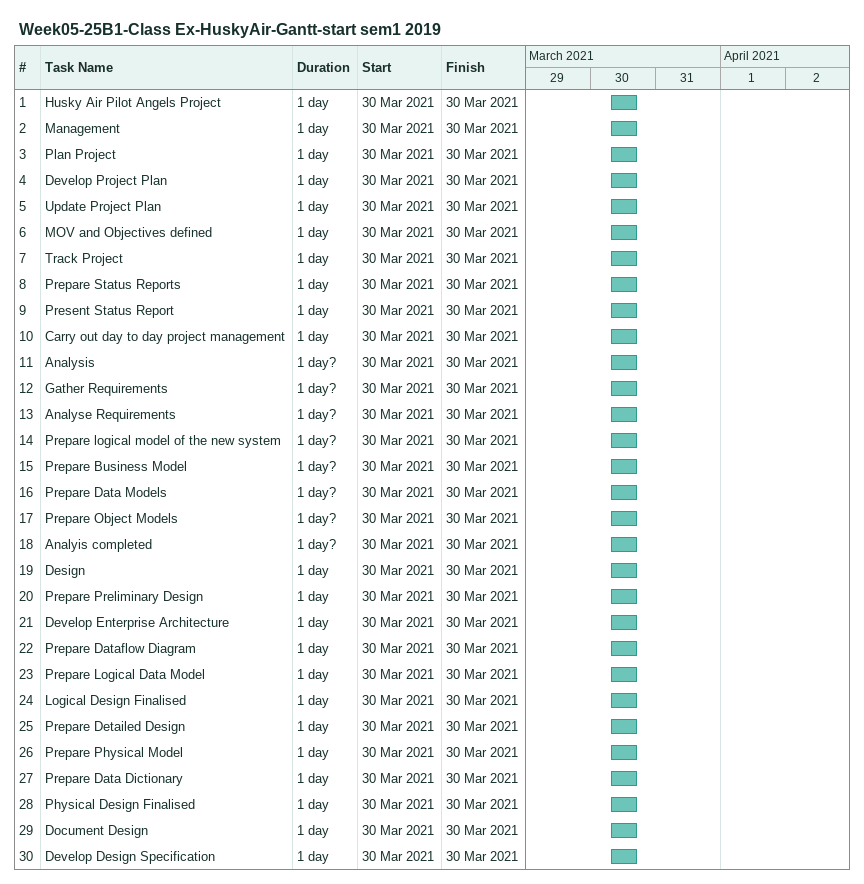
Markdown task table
Week05-25B1-Class Ex-HuskyAir-Gantt-start sem1 2019

| ID | Task | Duration | Start | Finish |
|---|---|---|---|---|
| 1 | Husky Air Pilot Angels Project | 1d | 2021-03-30 | 2021-03-30 |
| 2 | Management | 1d | 2021-03-30 | 2021-03-30 |
| 3 | Plan Project | 1d | 2021-03-30 | 2021-03-30 |
| 4 | Develop Project Plan | 1d | 2021-03-30 | 2021-03-30 |
| 5 | Update Project Plan | 1d | 2021-03-30 | 2021-03-30 |
| 6 | MOV and Objectives defined | 1d | 2021-03-30 | 2021-03-30 |
| 7 | Track Project | 1d | 2021-03-30 | 2021-03-30 |
| 8 | Prepare Status Reports | 1d | 2021-03-30 | 2021-03-30 |
| 9 | Present Status Report | 1d | 2021-03-30 | 2021-03-30 |
| 10 | Carry out day to day project management | 1d | 2021-03-30 | 2021-03-30 |
| 11 | Analysis | 1d? | 2021-03-30 | 2021-03-30 |
| 12 | Gather Requirements | 1d? | 2021-03-30 | 2021-03-30 |
| 13 | Analyse Requirements | 1d? | 2021-03-30 | 2021-03-30 |
| 14 | Prepare logical model of the new system | 1d? | 2021-03-30 | 2021-03-30 |
| 15 | Prepare Business Model | 1d? | 2021-03-30 | 2021-03-30 |
| 16 | Prepare Data Models | 1d? | 2021-03-30 | 2021-03-30 |
| 17 | Prepare Object Models | 1d? | 2021-03-30 | 2021-03-30 |
| 18 | Analyis completed | 1d? | 2021-03-30 | 2021-03-30 |
| 19 | Design | 1d | 2021-03-30 | 2021-03-30 |
| 20 | Prepare Preliminary Design | 1d | 2021-03-30 | 2021-03-30 |
| 21 | Develop Enterprise Architecture | 1d | 2021-03-30 | 2021-03-30 |
| 22 | Prepare Dataflow Diagram | 1d | 2021-03-30 | 2021-03-30 |
| 23 | Prepare Logical Data Model | 1d | 2021-03-30 | 2021-03-30 |
| 24 | Logical Design Finalised | 1d | 2021-03-30 | 2021-03-30 |
| 25 | Prepare Detailed Design | 1d | 2021-03-30 | 2021-03-30 |
| 26 | Prepare Physical Model | 1d | 2021-03-30 | 2021-03-30 |
| 27 | Prepare Data Dictionary | 1d | 2021-03-30 | 2021-03-30 |
| 28 | Physical Design Finalised | 1d | 2021-03-30 | 2021-03-30 |
| 29 | Document Design | 1d | 2021-03-30 | 2021-03-30 |
| 30 | Develop Design Specification | 1d | 2021-03-30 | 2021-03-30 |
